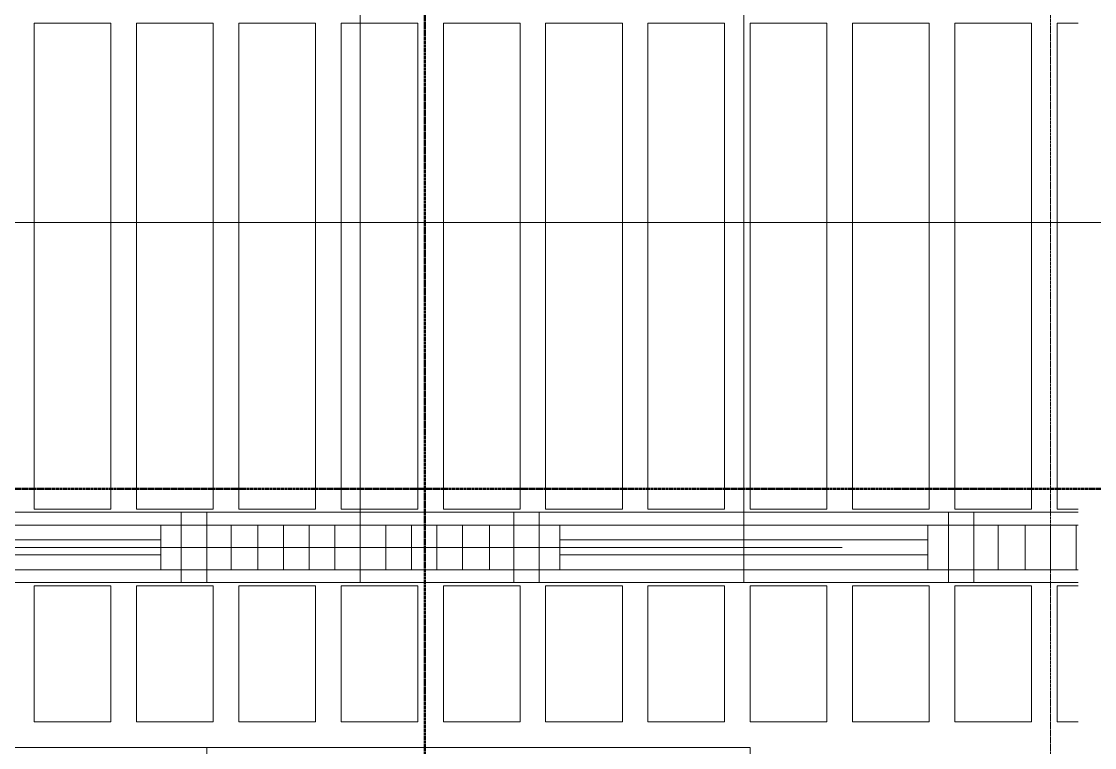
# Model space of a CAD drawing. Header units: millimetres. Extents: x -853228 to -774636, y -17776 to 22455.
# Drawn here: x -782907 to -778711, y 4129 to 6968 of the extents above; entities that cross this region are included whole.
import ezdxf

# ---------------------------------------------------------------- set-up
doc = ezdxf.new("R2010")
doc.units = ezdxf.units.MM
doc.linetypes.add('DPA_Grid _ Level 100', pattern=[10, 5.5, -1.6, 1.3, -1.6])
doc.linetypes.add('DPA_Hidden 50', pattern=[3, 2, -1])
for name, color, linetype, lineweight in [('A-ANNO-NOTE', 3, 'Continuous', 25), ('A-DETL', 1, 'Continuous', 70), ('A-GLAZ-CURT', 2, 'Continuous', 9), ('G-ANNO-SECL', 3, 'Continuous', 9), ('S-GRID', 251, 'Continuous', 9)]:
    doc.layers.add(name, color=color, linetype=linetype, lineweight=lineweight)

# ---------------------------------------------------------------- blocks, each defined once
blk = doc.blocks.new('DPA_CP_Metal Ceiling Panel - Vertical Panel with Gap-10859825-4281-01 ENLARGED LOWER PLATFORM LEVEL - REFLECTED CEILING PLAN - SHEET 2')
at = {"layer": 'A-GLAZ-CURT'}
for p, q in [((-779657.4, 6961.5), (-779657.4, 5061.5)), ((-779357.4, 6961.5), (-779657.4, 6961.5)), ((-779357.4, 6961.5), (-779657.4, 6961.5)), ((-779657.4, 6961.5), (-779657.4, 5061.5)), ((-779657.4, 5061.5), (-779657.4, 6961.5)), ((-779657.4, 6961.5), (-779357.4, 6961.5)), ((-779357.4, 6961.5), (-779357.4, 5061.5)), ((-779357.4, 5061.5), (-779357.4, 6961.5)), ((-779357.4, 6961.5), (-779357.4, 5061.5)), ((-779357.4, 5061.5), (-779657.4, 5061.5)), ((-779657.4, 5061.5), (-779357.4, 5061.5)), ((-779357.4, 5061.5), (-779657.4, 5061.5))]:
    blk.add_line(p, q, dxfattribs=at)
blk = doc.blocks.new('DPA_CP_Metal Ceiling Panel - Vertical Panel with Gap-V6-4281-01 ENLARGED LOWER PLATFORM LEVEL - REFLECTED CEILING PLAN - SHEET 2')
at = {"layer": 'A-GLAZ-CURT'}
for p, q in [((-778857.4, 6961.5), (-778857.4, 5061.5)), ((-778775, 6961.5), (-778857.4, 6961.5)), ((-778775, 6961.5), (-778857.4, 6961.5)), ((-778857.4, 6961.5), (-778857.4, 5061.5)), ((-778857.4, 5061.5), (-778857.4, 6961.5)), ((-778857.4, 6961.5), (-778775, 6961.5)), ((-778775, 5061.5), (-778857.4, 5061.5)), ((-778857.4, 5061.5), (-778775, 5061.5)), ((-778775, 5061.5), (-778857.4, 5061.5))]:
    blk.add_line(p, q, dxfattribs=at)
blk = doc.blocks.new('DPA_CP_Metal Ceiling Panel - Vertical Panel with Gap-V3-4281-01 ENLARGED LOWER PLATFORM LEVEL - REFLECTED CEILING PLAN - SHEET 2')
at = {"layer": 'A-GLAZ-CURT'}
for p, q in [((-780457.4, 7794), (-780457.4, 7261.5)), ((-780157.4, 7794), (-780457.4, 7794)), ((-780157.4, 7794), (-780457.4, 7794)), ((-780457.4, 7794), (-780457.4, 7261.5)), ((-780457.4, 7261.5), (-780457.4, 7794)), ((-780457.4, 7794), (-780157.4, 7794)), ((-780157.4, 7794), (-780157.4, 7261.5)), ((-780157.4, 7261.5), (-780157.4, 7794)), ((-780157.4, 7794), (-780157.4, 7261.5)), ((-780157.4, 7261.5), (-780457.4, 7261.5)), ((-780457.4, 7261.5), (-780157.4, 7261.5)), ((-780157.4, 7261.5), (-780457.4, 7261.5))]:
    blk.add_line(p, q, dxfattribs=at)
blk = doc.blocks.new('DPA_CP_Metal Ceiling Panel - Vertical Panel with Gap-V5-4281-01 ENLARGED LOWER PLATFORM LEVEL - REFLECTED CEILING PLAN - SHEET 2')
at = {"layer": 'A-GLAZ-CURT'}
for p, q in [((-778857.4, 7794), (-778857.4, 7261.5)), ((-778775, 7794), (-778857.4, 7794)), ((-778775, 7794), (-778857.4, 7794)), ((-778857.4, 7794), (-778857.4, 7261.5)), ((-778857.4, 7261.5), (-778857.4, 7794)), ((-778857.4, 7794), (-778775, 7794)), ((-778775, 7261.5), (-778857.4, 7261.5)), ((-778857.4, 7261.5), (-778775, 7261.5)), ((-778775, 7261.5), (-778857.4, 7261.5))]:
    blk.add_line(p, q, dxfattribs=at)
blk = doc.blocks.new('DPA_CP_Metal Ceiling Luminaire2 - Linear Luminaire-V12-4281-01 ENLARGED LOWER PLATFORM LEVEL - REFLECTED CEILING PLAN - SHEET 2')
at = {"layer": 'A-GLAZ-CURT'}
for p, q in [((-779182.4, 4774), (-779182.4, 5049)), ((-779182.4, 5049), (-778775, 5049)), ((-779182.4, 5049), (-779182.4, 4774)), ((-778775, 5049), (-779182.4, 5049)), ((-779182.4, 5049), (-778775, 5049)), ((-779182.4, 5011.5), (-779182.4, 4774)), ((-779182.4, 4999), (-778775, 4999)), ((-779182.4, 4824), (-778775, 4824)), ((-778775, 4774), (-779182.4, 4774)), ((-778775, 4774), (-779182.4, 4774)), ((-779182.4, 4774), (-778775, 4774))]:
    blk.add_line(p, q, dxfattribs=at)
at = {"layer": 'A-GLAZ-CURT', "linetype": 'DPA_Hidden 50'}
for p, q in [((-779087.4, 4999), (-779087.4, 4824)), ((-778982.4, 4999), (-778982.4, 4824)), ((-778882.4, 4999), (-778882.4, 4824)), ((-778782.4, 4999), (-778782.4, 4824))]:
    blk.add_line(p, q, dxfattribs=at)
blk = doc.blocks.new('DPA_CP_Metal Ceiling Panel1 - Horizontal with Gap-12447204-4281-01 ENLARGED LOWER PLATFORM LEVEL - REFLECTED CEILING PLAN - SHEET 2')
at = {"layer": 'A-GLAZ-CURT'}
for p, q in [((-779282.4, 4774), (-779282.4, 5049)), ((-779282.4, 4774), (-779282.4, 5049)), ((-779282.4, 5049), (-779182.4, 5049)), ((-779282.4, 5049), (-779182.4, 5049)), ((-779282.4, 4774), (-779282.4, 5049)), ((-779182.4, 4774), (-779182.4, 5049)), ((-779182.4, 5049), (-779182.4, 4774)), ((-779182.4, 5049), (-779182.4, 4774)), ((-779282.4, 4999), (-779182.4, 4999)), ((-779282.4, 4824), (-779182.4, 4824)), ((-779282.4, 4774), (-779182.4, 4774)), ((-779182.4, 4774), (-779282.4, 4774)), ((-779182.4, 4774), (-779282.4, 4774))]:
    blk.add_line(p, q, dxfattribs=at)
blk = doc.blocks.new('DPA_CP_Metal Ceiling Air Supply1 - Linear Diffuser Air Supply-12447243-4281-01 ENLARGED LOWER PLATFORM LEVEL - REFLECTED CEILING PLAN - SHEET 2')
at = {"layer": 'A-GLAZ-CURT'}
for p, q in [((-780882.4, 4774), (-780882.4, 5049)), ((-780882.4, 5049), (-779282.4, 5049)), ((-780882.4, 4774), (-780882.4, 5049)), ((-780882.4, 5049), (-779282.4, 5049)), ((-780882.4, 5049), (-779282.4, 5049)), ((-780882.4, 4774), (-780882.4, 5049)), ((-779282.4, 4774), (-779282.4, 5049)), ((-779282.4, 5049), (-779282.4, 4774)), ((-779282.4, 5049), (-779282.4, 4774)), ((-779282.4, 4999), (-780882.4, 4999)), ((-780802.4, 4999), (-780802.4, 4824)), ((-779362.4, 4999), (-779362.4, 4824)), ((-779282.4, 4824), (-780882.4, 4824)), ((-780882.4, 4774), (-779282.4, 4774)), ((-779282.4, 4774), (-780882.4, 4774)), ((-779282.4, 4774), (-780882.4, 4774))]:
    blk.add_line(p, q, dxfattribs=at)
at = {"layer": 'A-GLAZ-CURT', "linetype": 'DPA_Hidden 50'}
for p, q in [((-779362.4, 4940.7), (-780802.4, 4940.7)), ((-779362.4, 4882.4), (-780802.4, 4882.4))]:
    blk.add_line(p, q, dxfattribs=at)
blk = doc.blocks.new('DPA_CP_Metal Ceiling Luminaire2 - Linear Luminaire-12437131-4281-01 ENLARGED LOWER PLATFORM LEVEL - REFLECTED CEILING PLAN - SHEET 2')
at = {"layer": 'A-GLAZ-CURT'}
for p, q in [((-832057.4, 6974), (-832057.4, 7249)), ((-832057.4, 7249), (-830857.4, 7249)), ((-832057.4, 7249), (-832057.4, 6974)), ((-830857.4, 7249), (-832057.4, 7249)), ((-832057.4, 7249), (-830857.4, 7249)), ((-830857.4, 7249), (-830857.4, 6974)), ((-830857.4, 6974), (-830857.4, 7249)), ((-832057.4, 7211.5), (-832057.4, 6974)), ((-832057.4, 7199), (-830857.4, 7199)), ((-830857.4, 7211.5), (-830857.4, 6974)), ((-832057.4, 7024), (-830857.4, 7024)), ((-830857.4, 6974), (-832057.4, 6974)), ((-830857.4, 6974), (-832057.4, 6974)), ((-832057.4, 6974), (-830857.4, 6974))]:
    blk.add_line(p, q, dxfattribs=at)
at = {"layer": 'A-GLAZ-CURT', "linetype": 'DPA_Hidden 50'}
for p, q in [((-831962.4, 7199), (-831962.4, 7024)), ((-831857.4, 7199), (-831857.4, 7024)), ((-831757.4, 7199), (-831757.4, 7024)), ((-831657.4, 7199), (-831657.4, 7024)), ((-831557.4, 7199), (-831557.4, 7024)), ((-831457.4, 7199), (-831457.4, 7024)), ((-831357.4, 7199), (-831357.4, 7024)), ((-831257.4, 7199), (-831257.4, 7024)), ((-831157.4, 7199), (-831157.4, 7024)), ((-831057.4, 7199), (-831057.4, 7024)), ((-830952.4, 7199), (-830952.4, 7024))]:
    blk.add_line(p, q, dxfattribs=at)
blk = doc.blocks.new('System Panel - DPA-AR_Metal Ceiling Rectangular Panel-V36-4281-01 ENLARGED LOWER PLATFORM LEVEL - REFLECTED CEILING PLAN - SHEET 2')
at = {"layer": 'A-GLAZ-CURT'}
for p, q in [((-782182.4, 4129), (-784572.4, 4129)), ((-784572.4, 4129), (-782182.4, 4129)), ((-782182.4, 3929), (-782182.4, 4129)), ((-782182.4, 4129), (-782182.4, 3929)), ((-784572.4, 3929), (-782182.4, 3929)), ((-782182.4, 3929), (-784572.4, 3929))]:
    blk.add_line(p, q, dxfattribs=at)
blk = doc.blocks.new('System Panel - DPA-AR_Metal Ceiling Rectangular Panel-V16-4281-01 ENLARGED LOWER PLATFORM LEVEL - REFLECTED CEILING PLAN - SHEET 2')
at = {"layer": 'A-GLAZ-CURT'}
for p, q in [((-814257.4, 4129), (-816382.4, 4129)), ((-816382.4, 4129), (-816382.4, 3929)), ((-816382.4, 3929), (-816382.4, 4129)), ((-816382.4, 4129), (-814257.4, 4129)), ((-814257.4, 3929), (-814257.4, 4129)), ((-814257.4, 4129), (-814257.4, 3929)), ((-816382.4, 3929), (-814257.4, 3929)), ((-814257.4, 3929), (-816382.4, 3929))]:
    blk.add_line(p, q, dxfattribs=at)
blk = doc.blocks.new('DPA_AN_Section Line - UP-Left-16605513-4281-01 ENLARGED LOWER PLATFORM LEVEL - REFLECTED CEILING PLAN - SHEET 2')
at = {"layer": 'A-ANNO-NOTE', "lineweight": 9}
blk.add_line((7.5, 0), (200, 0), dxfattribs=at)

msp = doc.modelspace()

# ---------------------------------------------------------------- linework, layer by layer
at = {"layer": 'A-DETL', "color": 55, "linetype": 'DPA_Hidden 50', "lineweight": 9}
for p, q in [((-781582.4, 4774), (-781582.4, 11496.4)), ((-780082.4, 4774), (-780082.4, 11496.4)), ((-779697.4, 4911.5), (-795282.4, 4911.5))]:
    msp.add_line(p, q, dxfattribs=at)
at = {"layer": 'G-ANNO-SECL', "linetype": 'DPA_Grid _ Level 100', "lineweight": 50}
for p, q in [((-781329.4, 20644), (-781329.4, -16698.9)), ((-851364.9, 5139.9), (-777634.5, 5139.9))]:
    msp.add_line(p, q, dxfattribs=at)
at = {"layer": 'S-GRID', "linetype": 'DPA_Grid _ Level 100'}
msp.add_line((-778882.4, -17775.6), (-778882.4, 20540.3), dxfattribs=at)

# ---------------------------------------------------------------- block references
at = {"layer": 'A-ANNO-NOTE', "xscale": 100, "yscale": 100, "zscale": 100}
msp.add_blockref('DPA_AN_Section Line - UP-Left-16605513-4281-01 ENLARGED LOWER PLATFORM LEVEL - REFLECTED CEILING PLAN - SHEET 2', (-796500, 6181.7), dxfattribs=at)
at = {"layer": 'A-GLAZ-CURT'}
for name, p in [('DPA_CP_Metal Ceiling Panel - Vertical Panel with Gap-10859825-4281-01 ENLARGED LOWER PLATFORM LEVEL - REFLECTED CEILING PLAN - SHEET 2', (-3200, 0)), ('DPA_CP_Metal Ceiling Panel - Vertical Panel with Gap-10859825-4281-01 ENLARGED LOWER PLATFORM LEVEL - REFLECTED CEILING PLAN - SHEET 2', (-2800, 0)), ('DPA_CP_Metal Ceiling Panel - Vertical Panel with Gap-10859825-4281-01 ENLARGED LOWER PLATFORM LEVEL - REFLECTED CEILING PLAN - SHEET 2', (-2400, 0)), ('DPA_CP_Metal Ceiling Panel - Vertical Panel with Gap-10859825-4281-01 ENLARGED LOWER PLATFORM LEVEL - REFLECTED CEILING PLAN - SHEET 2', (-2000, 0)), ('DPA_CP_Metal Ceiling Panel - Vertical Panel with Gap-10859825-4281-01 ENLARGED LOWER PLATFORM LEVEL - REFLECTED CEILING PLAN - SHEET 2', (-1600, 0)), ('DPA_CP_Metal Ceiling Panel - Vertical Panel with Gap-10859825-4281-01 ENLARGED LOWER PLATFORM LEVEL - REFLECTED CEILING PLAN - SHEET 2', (-1200, 0)), ('DPA_CP_Metal Ceiling Panel - Vertical Panel with Gap-10859825-4281-01 ENLARGED LOWER PLATFORM LEVEL - REFLECTED CEILING PLAN - SHEET 2', (-800, 0)), ('DPA_CP_Metal Ceiling Panel - Vertical Panel with Gap-10859825-4281-01 ENLARGED LOWER PLATFORM LEVEL - REFLECTED CEILING PLAN - SHEET 2', (-400, 0)), ('DPA_CP_Metal Ceiling Panel - Vertical Panel with Gap-10859825-4281-01 ENLARGED LOWER PLATFORM LEVEL - REFLECTED CEILING PLAN - SHEET 2', (0, 0)), ('DPA_CP_Metal Ceiling Panel - Vertical Panel with Gap-10859825-4281-01 ENLARGED LOWER PLATFORM LEVEL - REFLECTED CEILING PLAN - SHEET 2', (400, 0)), ('DPA_CP_Metal Ceiling Panel - Vertical Panel with Gap-V6-4281-01 ENLARGED LOWER PLATFORM LEVEL - REFLECTED CEILING PLAN - SHEET 2', (0, 0)), ('DPA_CP_Metal Ceiling Air Supply1 - Linear Diffuser Air Supply-12447243-4281-01 ENLARGED LOWER PLATFORM LEVEL - REFLECTED CEILING PLAN - SHEET 2', (-3000, 0)), ('DPA_CP_Metal Ceiling Panel1 - Horizontal with Gap-12447204-4281-01 ENLARGED LOWER PLATFORM LEVEL - REFLECTED CEILING PLAN - SHEET 2', (-3000, 0)), ('DPA_CP_Metal Ceiling Luminaire2 - Linear Luminaire-12437131-4281-01 ENLARGED LOWER PLATFORM LEVEL - REFLECTED CEILING PLAN - SHEET 2', (49875, -2200)), ('DPA_CP_Metal Ceiling Panel1 - Horizontal with Gap-12447204-4281-01 ENLARGED LOWER PLATFORM LEVEL - REFLECTED CEILING PLAN - SHEET 2', (-1700, 0)), ('DPA_CP_Metal Ceiling Air Supply1 - Linear Diffuser Air Supply-12447243-4281-01 ENLARGED LOWER PLATFORM LEVEL - REFLECTED CEILING PLAN - SHEET 2', (0, 0)), ('DPA_CP_Metal Ceiling Panel1 - Horizontal with Gap-12447204-4281-01 ENLARGED LOWER PLATFORM LEVEL - REFLECTED CEILING PLAN - SHEET 2', (0, 0)), ('DPA_CP_Metal Ceiling Luminaire2 - Linear Luminaire-V12-4281-01 ENLARGED LOWER PLATFORM LEVEL - REFLECTED CEILING PLAN - SHEET 2', (0, 0)), ('DPA_CP_Metal Ceiling Panel - Vertical Panel with Gap-V3-4281-01 ENLARGED LOWER PLATFORM LEVEL - REFLECTED CEILING PLAN - SHEET 2', (-2400, -3032.5)), ('DPA_CP_Metal Ceiling Panel - Vertical Panel with Gap-V3-4281-01 ENLARGED LOWER PLATFORM LEVEL - REFLECTED CEILING PLAN - SHEET 2', (-2000, -3032.5)), ('DPA_CP_Metal Ceiling Panel - Vertical Panel with Gap-V3-4281-01 ENLARGED LOWER PLATFORM LEVEL - REFLECTED CEILING PLAN - SHEET 2', (-1600, -3032.5)), ('DPA_CP_Metal Ceiling Panel - Vertical Panel with Gap-V3-4281-01 ENLARGED LOWER PLATFORM LEVEL - REFLECTED CEILING PLAN - SHEET 2', (-1200, -3032.5)), ('DPA_CP_Metal Ceiling Panel - Vertical Panel with Gap-V3-4281-01 ENLARGED LOWER PLATFORM LEVEL - REFLECTED CEILING PLAN - SHEET 2', (-800, -3032.5)), ('DPA_CP_Metal Ceiling Panel - Vertical Panel with Gap-V3-4281-01 ENLARGED LOWER PLATFORM LEVEL - REFLECTED CEILING PLAN - SHEET 2', (-400, -3032.5)), ('DPA_CP_Metal Ceiling Panel - Vertical Panel with Gap-V3-4281-01 ENLARGED LOWER PLATFORM LEVEL - REFLECTED CEILING PLAN - SHEET 2', (0, -3032.5)), ('DPA_CP_Metal Ceiling Panel - Vertical Panel with Gap-V3-4281-01 ENLARGED LOWER PLATFORM LEVEL - REFLECTED CEILING PLAN - SHEET 2', (400, -3032.5)), ('DPA_CP_Metal Ceiling Panel - Vertical Panel with Gap-V3-4281-01 ENLARGED LOWER PLATFORM LEVEL - REFLECTED CEILING PLAN - SHEET 2', (800, -3032.5)), ('DPA_CP_Metal Ceiling Panel - Vertical Panel with Gap-V3-4281-01 ENLARGED LOWER PLATFORM LEVEL - REFLECTED CEILING PLAN - SHEET 2', (1200, -3032.5)), ('DPA_CP_Metal Ceiling Panel - Vertical Panel with Gap-V5-4281-01 ENLARGED LOWER PLATFORM LEVEL - REFLECTED CEILING PLAN - SHEET 2', (0, -3032.5)), ('System Panel - DPA-AR_Metal Ceiling Rectangular Panel-V36-4281-01 ENLARGED LOWER PLATFORM LEVEL - REFLECTED CEILING PLAN - SHEET 2', (0, 0)), ('System Panel - DPA-AR_Metal Ceiling Rectangular Panel-V16-4281-01 ENLARGED LOWER PLATFORM LEVEL - REFLECTED CEILING PLAN - SHEET 2', (34200, 0))]:
    msp.add_blockref(name, p, dxfattribs=at)

doc.saveas('drawing.dxf')
